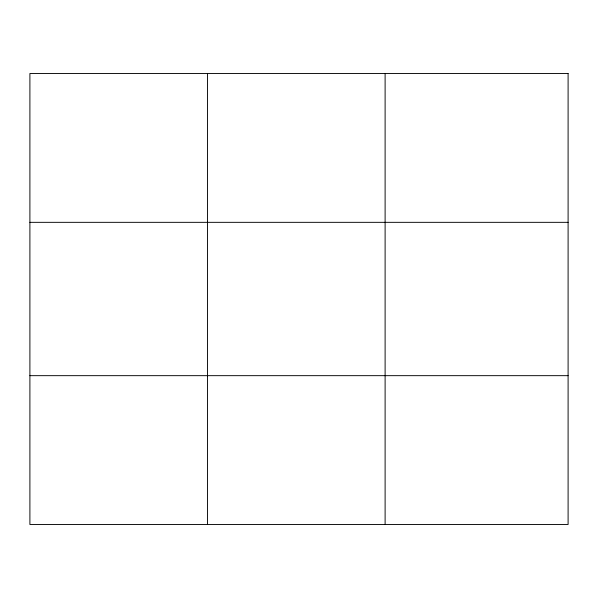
<?xml version="1.0" encoding="UTF-8"?>
<svg xmlns="http://www.w3.org/2000/svg" width="598" height="598" viewBox="0 0 598 598"><rect width="100%" height="100%" fill="white"/><g stroke="black" fill="none" stroke-linecap="round" stroke-linejoin="round"><path stroke-width="0.9" d="M207.506 73.517L207.506 524.483M385.112 73.517L385.112 524.483M29.9 222.336L568.1 222.336M29.9 375.664L568.1 375.664M568.1 73.517L568.1 524.483L29.9 524.483L29.9 73.517L568.1 73.517"/></g></svg>
